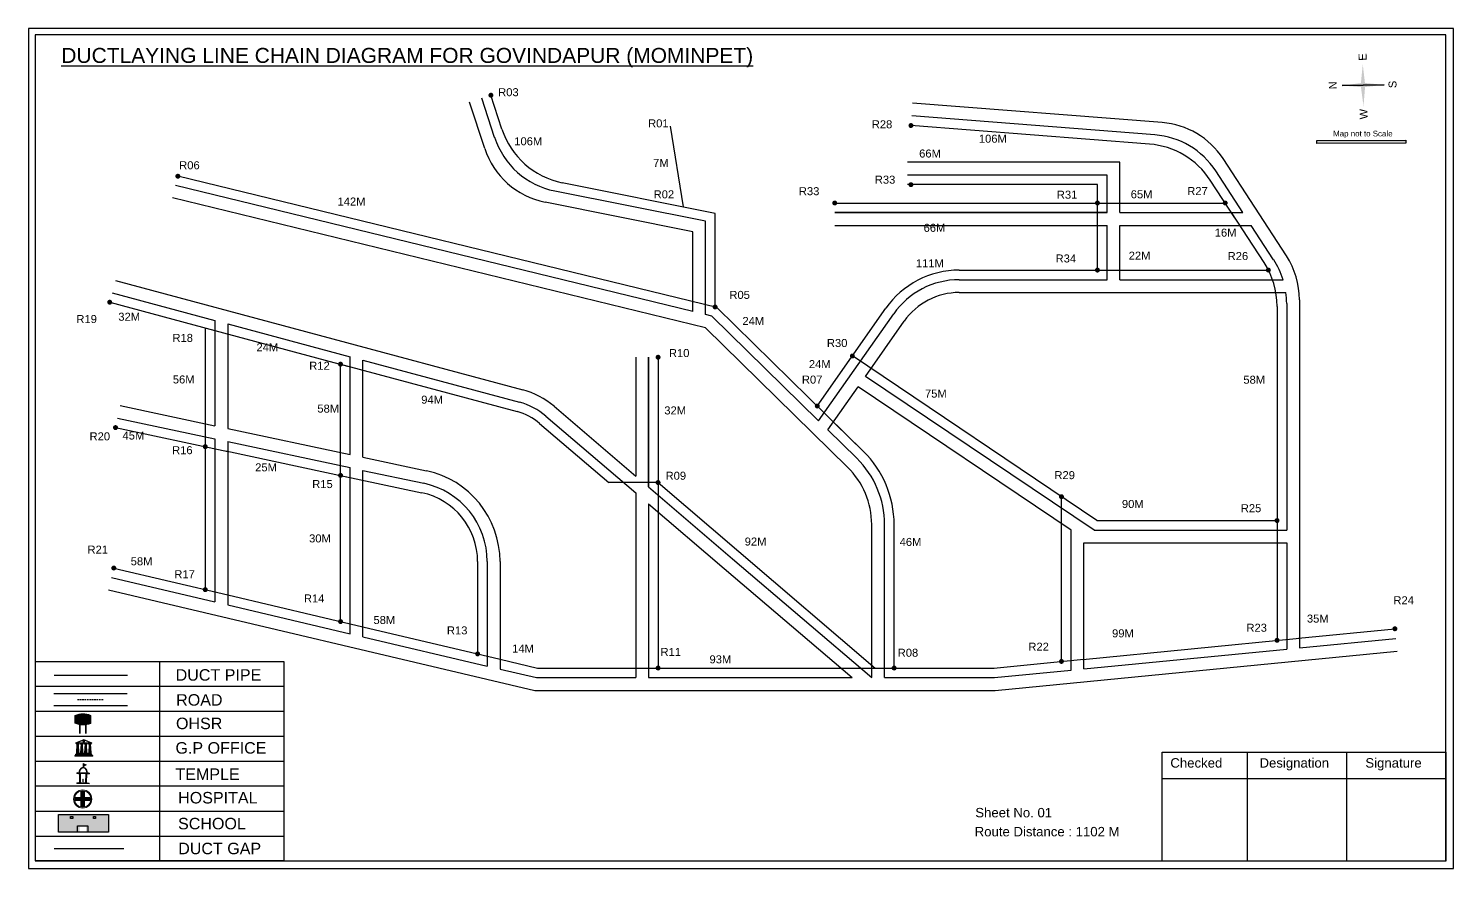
# Model space of a CAD drawing. Header units: inches. Extents: x -117 to 51867, y -12715 to 3423.
# Drawn here: x 30941 to 31831, y -11662 to -11137 of the extents above; entities that cross this region are included whole.
import ezdxf

# ---------------------------------------------------------------- set-up
doc = ezdxf.new("R2010")
doc.units = ezdxf.units.IN
doc.header["$MEASUREMENT"] = 0
doc.linetypes.add('DASHEDX2', pattern=[1.5, 1, -0.5])
for name, color, linetype in [('LANDMARK', 7, 'Continuous'), ('OHT', 7, 'Continuous'), ('PDF_Text', 5, 'Continuous'), ('pipe', 5, 'Continuous')]:
    doc.layers.add(name, color=color, linetype=linetype)
doc.styles.get("Standard").update_dxf_attribs({"font": 'arial.ttf'})

# ---------------------------------------------------------------- blocks, each defined once
blk = doc.blocks.new('OHT')
at = {"linetype": 'Continuous', "lineweight": 0, "true_color": 0x0ffffc}
blk.add_hatch(color=4, dxfattribs=at).paths.add_polyline_path([(0.012, 1), (0, 1, 0.101323), (-0.4, 0.916), (-0.4, 0.525, 0.194075), (0.399, 0.521), (0.399, 0.921, 0.097877)])
at = {"color": 4, "linetype": 'Continuous', "lineweight": 0, "true_color": 0x0ffffc, "flags": 128}
for points in [[(-0.4, 0.525), (-0.4, 0.916)], [(0.399, 0.521), (0.399, 0.921)]]:
    blk.add_lwpolyline(points, dxfattribs=at)
at = {"color": 4, "linetype": 'Continuous', "lineweight": 0, "true_color": 0x0ffffc, "const_width": 0.075, "flags": 128}
for points in [[(-0.15, 0), (-0.15, 0.475)], [(0.15, 0), (0.15, 0.473)]]:
    blk.add_lwpolyline(points, dxfattribs=at)
at = {"color": 4, "linetype": 'Continuous', "lineweight": 0, "true_color": 0x0ffffc}
for centre, radius, start, end in [((0.006, -0.019), 1.019, 67.31091, 113.47108), ((0.004, 1.513), 1.068, 247.76824, 291.70073)]:
    blk.add_arc(centre, radius, start, end, dxfattribs=at)
blk = doc.blocks.new('Government_Office')
at = {"linetype": 'Continuous', "lineweight": 0, "true_color": 0xff0000}
h = blk.add_hatch(color=1, dxfattribs=at)
h.paths.add_polyline_path([(0.44, 0.72), (0.45, 0.75), (0, 0.93), (-0.45, 0.75), (-0.44, 0.72)])
h.paths.add_polyline_path([(0.355, 0.75), (-0.355, 0.75), (0, 0.9)], flags=16)
h.paths.add_polyline_path([(0, 0.778, -1), (0, 0.872, -1)], flags=0)
h = blk.add_hatch(color=1, dxfattribs=at)
edge = h.paths.add_edge_path()
edge.add_arc((0, 0.825), 0.0467, 90, 270)
edge.add_arc((0, 0.825), 0.0467, 270, 450)
for points in [[(-0.5, 0.05), (0.5, 0.05), (0.5, 0), (-0.5, 0)], [(-0.45, 0.075), (-0.45, 0.12), (0.45, 0.12), (0.45, 0.075)], [(-0.4, 0.14), (-0.4, 0.18), (0.4, 0.18), (0.4, 0.14)]]:
    blk.add_hatch(color=1, dxfattribs=at).paths.add_polyline_path(points)
h = blk.add_hatch(color=1, dxfattribs=at)
edge = h.paths.add_edge_path()
edge.add_line((-0.27, 0.195), (-0.295, 0.675))
edge.add_line((-0.295, 0.675), (-0.29, 0.675))
edge.add_arc((-0.278, 0.688), 0.0176, 225.30401, 441.56588)
edge.add_line((-0.275, 0.705), (-0.395, 0.705))
edge.add_arc((-0.392, 0.688), 0.0176, 98.43412, 314.69599)
edge.add_line((-0.38, 0.675), (-0.375, 0.675))
edge.add_line((-0.375, 0.675), (-0.4, 0.195))
edge.add_line((-0.4, 0.195), (-0.27, 0.195))
h = blk.add_hatch(color=1, dxfattribs=at)
edge = h.paths.add_edge_path()
edge.add_line((-0.047, 0.195), (-0.072, 0.675))
edge.add_line((-0.072, 0.675), (-0.067, 0.675))
edge.add_arc((-0.054, 0.688), 0.0176, 225.30401, 441.56588)
edge.add_line((-0.052, 0.705), (-0.172, 0.705))
edge.add_arc((-0.169, 0.688), 0.0176, 98.43412, 314.69599)
edge.add_line((-0.157, 0.675), (-0.152, 0.675))
edge.add_line((-0.152, 0.675), (-0.177, 0.195))
edge.add_line((-0.177, 0.195), (-0.047, 0.195))
h = blk.add_hatch(color=1, dxfattribs=at)
edge = h.paths.add_edge_path()
edge.add_line((0.177, 0.195), (0.152, 0.675))
edge.add_line((0.152, 0.675), (0.157, 0.675))
edge.add_arc((0.169, 0.688), 0.0176, 225.30401, 441.56588)
edge.add_line((0.172, 0.705), (0.052, 0.705))
edge.add_arc((0.054, 0.688), 0.0176, 98.43412, 314.69599)
edge.add_line((0.067, 0.675), (0.072, 0.675))
edge.add_line((0.072, 0.675), (0.047, 0.195))
edge.add_line((0.047, 0.195), (0.177, 0.195))
h = blk.add_hatch(color=1, dxfattribs=at)
edge = h.paths.add_edge_path()
edge.add_line((0.4, 0.195), (0.375, 0.675))
edge.add_line((0.375, 0.675), (0.38, 0.675))
edge.add_arc((0.392, 0.688), 0.0176, 225.30401, 441.56588)
edge.add_line((0.395, 0.705), (0.275, 0.705))
edge.add_arc((0.278, 0.688), 0.0176, 98.43412, 314.69599)
edge.add_line((0.29, 0.675), (0.295, 0.675))
edge.add_line((0.295, 0.675), (0.27, 0.195))
edge.add_line((0.27, 0.195), (0.4, 0.195))
at = {"color": 1, "linetype": 'Continuous', "lineweight": 0, "true_color": 0xff0000, "flags": 128}
for points in [[(-0.45, 0.75), (-0.44, 0.72), (0.44, 0.72), (0.45, 0.75), (0, 0.93)], [(-0.355, 0.75), (0.355, 0.75), (0, 0.9)], [(-0.5, 0.05), (0.5, 0.05), (0.5, 0), (-0.5, 0)], [(-0.45, 0.075), (-0.45, 0.12), (0.45, 0.12), (0.45, 0.075)], [(-0.4, 0.14), (-0.4, 0.18), (0.4, 0.18), (0.4, 0.14)]]:
    blk.add_lwpolyline(points, close=True, dxfattribs=at)
for points in [[(0, 0.872, 1), (0, 0.778, 1)], [(-0.27, 0.195), (-0.295, 0.675), (-0.29, 0.675, 1.379694), (-0.275, 0.705), (-0.395, 0.705, 1.379694), (-0.38, 0.675), (-0.375, 0.675), (-0.4, 0.195)], [(-0.047, 0.195), (-0.072, 0.675), (-0.067, 0.675, 1.379694), (-0.052, 0.705), (-0.172, 0.705, 1.379694), (-0.157, 0.675), (-0.152, 0.675), (-0.177, 0.195)], [(0.177, 0.195), (0.152, 0.675), (0.157, 0.675, 1.379694), (0.172, 0.705), (0.052, 0.705, 1.379694), (0.067, 0.675), (0.072, 0.675), (0.047, 0.195)], [(0.4, 0.195), (0.375, 0.675), (0.38, 0.675, 1.379694), (0.395, 0.705), (0.275, 0.705, 1.379694), (0.29, 0.675), (0.295, 0.675), (0.27, 0.195)]]:
    blk.add_lwpolyline(points, format="xyb", close=True, dxfattribs=at)
blk = doc.blocks.new('Temple')
at = {"linetype": 'Continuous', "lineweight": 0, "true_color": 0xff0000}
h = blk.add_hatch(color=1, dxfattribs=at)
edge = h.paths.add_edge_path()
edge.add_line((0.175, 0.49), (0.225, 0.49))
edge.add_line((0.225, 0.49), (0.225, 0.497))
edge.add_line((0.225, 0.497), (0.307, 0.497))
edge.add_line((0.307, 0.497), (0.307, 0.533))
edge.add_line((0.307, 0.533), (0.257, 0.533))
edge.add_line((0.257, 0.533), (0.257, 0.54))
edge.add_line((0.257, 0.54), (0.2, 0.54))
edge.add_spline(control_points=[(0.2, 0.54), (0.2, 0.589), (0.19, 0.638), (0.142, 0.743), (0.092, 0.79), (0.027, 0.805), (0.02, 0.806), (0.012, 0.806)], knot_values=[4.712389, 4.712389, 4.712389, 4.712389, 5.278166, 5.278166, 6.117402, 6.117402, 6.223801, 6.223801, 6.223801, 6.223801], degree=3, periodic=0)
edge.add_line((0.012, 0.806), (0.012, 0.79))
edge.add_line((0.012, 0.79), (-0.012, 0.79))
edge.add_line((-0.012, 0.79), (-0.012, 0.806))
edge.add_spline(control_points=[(-0.012, 0.806), (-0.055, 0.802), (-0.096, 0.781), (-0.171, 0.699), (-0.197, 0.628), (-0.2, 0.55), (-0.2, 0.545), (-0.2, 0.54)], knot_values=[6.343965, 6.343965, 6.343965, 6.343965, 6.956638, 6.956638, 7.795874, 7.795874, 7.853982, 7.853982, 7.853982, 7.853982], degree=3, periodic=0)
edge.add_line((-0.2, 0.54), (-0.257, 0.54))
edge.add_line((-0.257, 0.54), (-0.257, 0.533))
edge.add_line((-0.257, 0.533), (-0.307, 0.533))
edge.add_line((-0.307, 0.533), (-0.307, 0.497))
edge.add_line((-0.307, 0.497), (-0.225, 0.497))
edge.add_line((-0.225, 0.497), (-0.225, 0.49))
edge.add_line((-0.225, 0.49), (-0.175, 0.49))
edge.add_line((-0.175, 0.49), (-0.175, 0.07))
edge.add_arc((-0.205, 0.07), 0.03, -90, 0, ccw=False)
edge.add_line((-0.205, 0.04), (-0.257, 0.04))
edge.add_line((-0.257, 0.04), (-0.257, 0.033))
edge.add_line((-0.257, 0.033), (-0.307, 0.033))
edge.add_line((-0.307, 0.033), (-0.307, 0))
edge.add_line((-0.307, 0), (0.307, 0))
edge.add_line((0.307, 0), (0.307, 0.033))
edge.add_line((0.307, 0.033), (0.257, 0.033))
edge.add_line((0.257, 0.033), (0.257, 0.04))
edge.add_line((0.257, 0.04), (0.205, 0.04))
edge.add_arc((0.205, 0.07), 0.03, 180, 270, ccw=False)
edge.add_line((0.175, 0.07), (0.175, 0.49))
h.paths.add_polyline_path([(0.125, 0.07, -0.414214), (0.095, 0.04), (0.05, 0.04), (0.05, 0.033), (-0.05, 0.033), (-0.05, 0.04), (-0.095, 0.04, -0.414214), (-0.125, 0.07), (-0.125, 0.497), (0.125, 0.497)], flags=16)
edge = h.paths.add_edge_path(flags=16)
edge.add_ellipse((0, 0.54), major_axis=(0, 0.242), ratio=0.722808, start_angle=270, end_angle=450, ccw=False)
edge.add_line((0.175, 0.54), (-0.175, 0.54))
h.paths.add_polyline_path([(0.012, 0.23), (0.012, 0.07), (-0.012, 0.07), (-0.012, 0.23)], flags=0)
h = blk.add_hatch(color=1, dxfattribs=at)
edge = h.paths.add_edge_path()
edge.add_line((0.012, 0.857), (0, 0.85))
edge.add_line((0, 0.85), (-0.003, 0.925))
edge.add_line((-0.003, 0.925), (-0.012, 0.925))
edge.add_line((-0.012, 0.925), (-0.012, 0.806))
edge.add_spline(control_points=[(-0.012, 0.806), (-0.004, 0.807), (0.004, 0.807), (0.012, 0.806)], knot_values=[6.223801, 6.223801, 6.223801, 6.223801, 6.343965, 6.343965, 6.343965, 6.343965], degree=3, periodic=0)
edge.add_line((0.012, 0.806), (0.012, 0.857))
h = blk.add_hatch(color=1, dxfattribs=at)
edge = h.paths.add_edge_path()
edge.add_line((0.012, 0.79), (0.012, 0.806))
edge.add_spline(control_points=[(0.012, 0.806), (0.004, 0.807), (-0.004, 0.807), (-0.012, 0.806)], knot_values=[6.223801, 6.223801, 6.223801, 6.223801, 6.343965, 6.343965, 6.343965, 6.343965], degree=3, periodic=0)
edge.add_line((-0.012, 0.806), (-0.012, 0.79))
edge.add_line((-0.012, 0.79), (0.012, 0.79))
at = {"linetype": 'Continuous', "lineweight": 0, "true_color": 0xe66000}
blk.add_hatch(color=32, dxfattribs=at).paths.add_polyline_path([(-0.006, 1), (0.147, 0.931), (0, 0.85)])
at = {"color": 1, "linetype": 'Continuous', "lineweight": 0, "true_color": 0xff0000, "flags": 128}
for points in [[(0.012, 0.925), (-0.012, 0.925), (-0.012, 0.79), (0.012, 0.79)], [(0.012, 0.23), (-0.012, 0.23), (-0.012, 0.07), (0.012, 0.07)]]:
    blk.add_lwpolyline(points, close=True, dxfattribs=at)
at = {"color": 32, "linetype": 'Continuous', "lineweight": 0, "true_color": 0xe66000, "flags": 128}
blk.add_lwpolyline([(-0.006, 1), (0.147, 0.931), (0, 0.85), (-0.006, 1)], dxfattribs=at)
at = {"color": 1, "linetype": 'Continuous', "lineweight": 0, "true_color": 0xff0000, "flags": 128}
blk.add_lwpolyline([(0.2, 0.54), (0.257, 0.54), (0.257, 0.533), (0.307, 0.533), (0.307, 0.497), (0.225, 0.497), (0.225, 0.49), (0.175, 0.49), (0.175, 0.07, 0.414214), (0.205, 0.04), (0.257, 0.04), (0.257, 0.033), (0.307, 0.033), (0.307, 0), (-0.307, 0), (-0.307, 0.033), (-0.257, 0.033), (-0.257, 0.04), (-0.205, 0.04, 0.414214), (-0.175, 0.07), (-0.175, 0.49), (-0.225, 0.49), (-0.225, 0.497), (-0.307, 0.497), (-0.307, 0.533), (-0.257, 0.533), (-0.257, 0.54), (-0.2, 0.54)], format="xyb", dxfattribs=at)
blk.add_lwpolyline([(-0.175, 0.54), (0.175, 0.54)], dxfattribs=at)
blk.add_lwpolyline([(0.125, 0.497), (0.125, 0.07, -0.414214), (0.095, 0.04), (0.05, 0.04), (0.05, 0.033), (-0.05, 0.033), (-0.05, 0.04), (-0.095, 0.04, -0.414214), (-0.125, 0.07), (-0.125, 0.497)], format="xyb", close=True, dxfattribs=at)
at = {"color": 1, "linetype": 'Continuous', "lineweight": 0, "true_color": 0xff0000}
blk.add_ellipse((0, 0.54), major_axis=(0, 0.242), ratio=0.722808, start_param=4.712389, end_param=7.853982, dxfattribs=at)
blk.add_open_spline([(0.2, 0.54), (0.2, 0.589), (0.19, 0.638), (0.142, 0.743), (0.092, 0.79), (-0.023, 0.816), (-0.085, 0.794), (-0.171, 0.699), (-0.197, 0.628), (-0.2, 0.55), (-0.2, 0.545), (-0.2, 0.54)], degree=3, knots=[4.712389, 4.712389, 4.712389, 4.712389, 5.278166, 5.278166, 6.117402, 6.117402, 6.956638, 6.956638, 7.795874, 7.795874, 7.853982, 7.853982, 7.853982, 7.853982], dxfattribs=at)
blk = doc.blocks.new('*U79')
at = {"color": 0, "linetype": 'DASHEDX2', "transparency": 16777216}
blk.add_line((-8.22, 0), (8.01, 0), dxfattribs=at)
blk = doc.blocks.new('Hospital')
at = {"linetype": 'Continuous', "lineweight": 0, "true_color": 0x000000}
h = blk.add_hatch(color=18, dxfattribs=at)
h.paths.add_polyline_path([(-0.5, 0, 1), (0.5, 0, 1)])
h.paths.add_polyline_path([(0.446, 0, -1), (-0.446, 0, -1)], flags=16)
at = {"linetype": 'Continuous', "true_color": 0xff0000}
blk.add_hatch(color=1, dxfattribs=at).paths.add_polyline_path([(-0.394, 0.08), (-0.08, 0.08), (-0.08, 0.394), (0.08, 0.394), (0.08, 0.08), (0.394, 0.08), (0.394, -0.08), (0.08, -0.08), (0.08, -0.394), (-0.08, -0.394), (-0.08, -0.08), (-0.394, -0.08)])
at = {"color": 1, "linetype": 'Continuous', "true_color": 0xff0000, "flags": 128}
blk.add_lwpolyline([(-0.394, 0.08), (-0.08, 0.08), (-0.08, 0.394), (0.08, 0.394), (0.08, 0.08), (0.394, 0.08), (0.394, -0.08), (0.08, -0.08), (0.08, -0.394), (-0.08, -0.394), (-0.08, -0.08), (-0.394, -0.08)], close=True, dxfattribs=at)
at = {"color": 18, "linetype": 'Continuous', "lineweight": 0, "true_color": 0x000000}
for radius in [0.5, 0.446]:
    blk.add_circle((0, 0), radius, dxfattribs=at)

msp = doc.modelspace()

# ---------------------------------------------------------------- hatches: boundary and pattern name
at = {"ltscale": 0.5}
h = msp.add_hatch(color=5, dxfattribs=at)
h.dxf.hatch_style = 1
h.paths.add_polyline_path([(31231.49, -11178.93, 1), (31228.37, -11178.93, 1)])
h = msp.add_hatch(color=5, dxfattribs=at)
h.dxf.hatch_style = 1
h.paths.add_polyline_path([(31493.87, -11197.87, 1), (31490.76, -11197.87, 1)])
at = {"true_color": 0x0093dd}
h = msp.add_hatch(color=142, dxfattribs=at)
h.dxf.hatch_style = 1
h.paths.add_polyline_path([(31745.87, -11207.17), (31745.87, -11209.02), (31801.38, -11208.89), (31801.38, -11207.05)])
at = {"ltscale": 0.5}
h = msp.add_hatch(color=5, dxfattribs=at)
h.dxf.hatch_style = 1
h.paths.add_polyline_path([(31035.95, -11229.52, 1), (31032.83, -11229.52, 1)])
h = msp.add_hatch(color=5, dxfattribs=at)
h.dxf.hatch_style = 1
h.paths.add_polyline_path([(31493.87, -11234.79, 1), (31490.76, -11234.79, 1)])
h = msp.add_hatch(color=5, dxfattribs=at)
h.dxf.hatch_style = 1
h.paths.add_polyline_path([(31446.26, -11246.25, 1), (31443.14, -11246.25, 1)])
h = msp.add_hatch(color=5, dxfattribs=at)
h.dxf.hatch_style = 1
h.paths.add_polyline_path([(31610.39, -11246.25, 1), (31607.28, -11246.25, 1)])
h = msp.add_hatch(color=5, dxfattribs=at)
h.dxf.hatch_style = 1
h.paths.add_polyline_path([(31690.18, -11246.25, 1), (31687.07, -11246.25, 1)])
h = msp.add_hatch(color=5, dxfattribs=at)
h.dxf.hatch_style = 1
h.paths.add_polyline_path([(31610.39, -11288.14, 1), (31607.28, -11288.14, 1)])
h = msp.add_hatch(color=5, dxfattribs=at)
h.dxf.hatch_style = 1
h.paths.add_polyline_path([(31717.16, -11288.14, 1), (31714.04, -11288.14, 1)])
h = msp.add_hatch(color=5, dxfattribs=at)
h.dxf.hatch_style = 1
h.paths.add_polyline_path([(30993.39, -11308.2, 1), (30990.27, -11308.2, 1)])
h = msp.add_hatch(color=5, dxfattribs=at)
h.dxf.hatch_style = 1
h.paths.add_polyline_path([(31371.56, -11311.19, 1), (31368.45, -11311.19, 1)])
h = msp.add_hatch(color=5, dxfattribs=at)
h.dxf.hatch_style = 1
h.paths.add_polyline_path([(31457.29, -11341.77, 1), (31454.17, -11341.77, 1)])
h = msp.add_hatch(color=5, dxfattribs=at)
h.dxf.hatch_style = 1
h.paths.add_polyline_path([(31137.57, -11346.88, 1), (31134.46, -11346.88, 1)])
h = msp.add_hatch(color=5, dxfattribs=at)
h.dxf.hatch_style = 1
h.paths.add_polyline_path([(31335.94, -11342.55, 1), (31332.82, -11342.55, 1)])
h = msp.add_hatch(color=5, dxfattribs=at)
h.dxf.hatch_style = 1
h.paths.add_polyline_path([(31435.37, -11373.02, 1), (31432.25, -11373.02, 1)])
h = msp.add_hatch(color=5, dxfattribs=at)
h.dxf.hatch_style = 1
h.paths.add_polyline_path([(30997, -11386.47, 1), (30993.88, -11386.47, 1)])
h = msp.add_hatch(color=5, dxfattribs=at)
h.dxf.hatch_style = 1
h.paths.add_polyline_path([(31053.08, -11398.39, 1), (31049.96, -11398.39, 1)])
h = msp.add_hatch(color=5, dxfattribs=at)
h.dxf.hatch_style = 1
h.paths.add_polyline_path([(31137.57, -11416.35, 1), (31134.46, -11416.35, 1)])
h = msp.add_hatch(color=5, dxfattribs=at)
h.dxf.hatch_style = 1
h.paths.add_polyline_path([(31335.94, -11420.79, 1), (31332.82, -11420.79, 1)])
h = msp.add_hatch(color=5, dxfattribs=at)
h.dxf.hatch_style = 1
h.paths.add_polyline_path([(31587.91, -11429.63, 1), (31584.8, -11429.63, 1)])
h = msp.add_hatch(color=5, dxfattribs=at)
h.dxf.hatch_style = 1
h.paths.add_polyline_path([(31722.58, -11444.53, 1), (31719.47, -11444.53, 1)])
h = msp.add_hatch(color=5, dxfattribs=at)
h.dxf.hatch_style = 1
h.paths.add_polyline_path([(30995.94, -11474.19, 1), (30992.82, -11474.19, 1)])
h = msp.add_hatch(color=5, dxfattribs=at)
h.dxf.hatch_style = 1
h.paths.add_polyline_path([(31053.08, -11487.67, 1), (31049.96, -11487.67, 1)])
h = msp.add_hatch(color=5, dxfattribs=at)
h.dxf.hatch_style = 1
h.paths.add_polyline_path([(31137.57, -11507.6, 1), (31134.46, -11507.6, 1)])
h = msp.add_hatch(color=5, dxfattribs=at)
h.dxf.hatch_style = 1
h.paths.add_polyline_path([(31722.58, -11519.32, 1), (31719.47, -11519.32, 1)])
h = msp.add_hatch(color=5, dxfattribs=at)
h.dxf.hatch_style = 1
h.paths.add_polyline_path([(31796.18, -11512.11, 1), (31793.06, -11512.11, 1)])
h = msp.add_hatch(color=5, dxfattribs=at)
h.dxf.hatch_style = 1
h.paths.add_polyline_path([(31223.2, -11527.8, 1), (31220.08, -11527.8, 1)])
h = msp.add_hatch(color=5, dxfattribs=at)
h.dxf.hatch_style = 1
h.paths.add_polyline_path([(31335.94, -11536.63, 1), (31332.82, -11536.63, 1)])
h = msp.add_hatch(color=5, dxfattribs=at)
h.dxf.hatch_style = 1
h.paths.add_polyline_path([(31483.39, -11536.63, 1), (31480.27, -11536.63, 1)])
h = msp.add_hatch(color=5, dxfattribs=at)
h.dxf.hatch_style = 1
h.paths.add_polyline_path([(31587.91, -11532.51, 1), (31584.8, -11532.51, 1)])
at = {"true_color": 0xc8c92d}
h = msp.add_hatch(color=52, dxfattribs=at)
h.dxf.hatch_style = 1
h.paths.add_polyline_path([(30966.06, -11628.11), (30959.89, -11628.11), (30959.89, -11639.19), (30966.06, -11639.19)])
h.paths.add_polyline_path([(30990.91, -11628.11), (30984.74, -11628.11), (30984.74, -11639.19), (30990.91, -11639.19)])
at = {"true_color": 0x293189}
h = msp.add_hatch(color=177, dxfattribs=at)
h.dxf.hatch_style = 1
h.paths.add_polyline_path([(30984.74, -11628.11), (30966.06, -11628.11), (30966.06, -11639.19), (30973.07, -11639.19), (30973.07, -11635.56), (30976.92, -11635.56), (30976.92, -11639.19), (30984.74, -11639.19)])
h.paths.add_polyline_path([(30968.73, -11630.58), (30967.35, -11630.58), (30967.35, -11629.31), (30968.73, -11629.31)], flags=16)
h.paths.add_polyline_path([(30981.6, -11630.58), (30981.6, -11629.31), (30982.98, -11629.31), (30982.98, -11630.58)], flags=16)

# ---------------------------------------------------------------- linework, layer by layer
for p, q in [((31787.94, -11172.47), (31761.64, -11172.93)), ((31761.64, -11172.93), (31787.94, -11172.47)), ((31787.94, -11172.47), (31761.64, -11172.93)), ((31774.81, -11172.7), (31787.94, -11172.47)), ((31226.05, -11212.17), (31216.62, -11183.27)), ((31232.21, -11205.25), (31224.22, -11180.79)), ((31649.28, -11196.03), (31493.4, -11183.92)), ((31644.73, -11203.7), (31492.78, -11191.89)), ((31622.83, -11220.79), (31490.25, -11220.79)), ((31622.83, -11252.25), (31622.83, -11220.79)), ((31726.9, -11279.31), (31687.28, -11218.56)), ((31614.83, -11228.79), (31490.25, -11228.79)), ((31614.83, -11252.25), (31614.83, -11228.79)), ((31699.7, -11252.25), (31682.73, -11226.23)), ((31356.01, -11313.95), (31032.97, -11235.35)), ((31364.01, -11257.64), (31269.9, -11238.76)), ((31364.01, -11324.13), (31031.08, -11243.12)), ((31356.01, -11264.2), (31263.74, -11245.68)), ((31364.01, -11315.9), (31364.01, -11257.64)), ((31614.83, -11252.25), (31444.7, -11252.25)), ((31444.7, -11252.25), (31614.83, -11252.25)), ((31444.7, -11260.25), (31614.83, -11260.25)), ((31614.83, -11294.14), (31614.83, -11260.25)), ((31622.83, -11252.25), (31699.7, -11252.25)), ((31622.83, -11294.14), (31622.83, -11260.25)), ((31622.83, -11260.25), (31704.92, -11260.25)), ((31718.9, -11281.69), (31704.92, -11260.25)), ((31356.01, -11313.95), (31356.01, -11264.2)), ((30995.46, -11294.67), (31249.9, -11362.94)), ((31522.48, -11294.14), (31614.83, -11294.14)), ((31622.83, -11294.14), (31724.76, -11294.14)), ((30993.38, -11302.4), (31057.52, -11319.61)), ((31522.48, -11302.14), (31726.55, -11302.14)), ((31727.03, -11309), (31727.03, -11450.53)), ((31735.03, -11306.62), (31735.03, -11523.97)), ((31057.52, -11319.61), (31057.52, -11385.35)), ((31065.52, -11321.75), (31065.52, -11387.05)), ((31065.52, -11321.75), (31142.01, -11342.28)), ((31368.04, -11316.88), (31364.01, -11315.9)), ((31434.66, -11382.26), (31368.04, -11316.88)), ((31434.66, -11382.26), (31481.55, -11315.42)), ((31463.91, -11354.49), (31488.1, -11320.01)), ((31452.85, -11411.32), (31364.01, -11324.13)), ((31364.01, -11324.13), (31364.01, -11324.13)), ((31142.01, -11403.32), (31142.01, -11342.28)), ((31150.01, -11344.42), (31247.82, -11370.67)), ((31150.01, -11405.02), (31150.01, -11344.42)), ((31320.38, -11342.55), (31320.38, -11416.73)), ((31328.38, -11423.56), (31328.38, -11342.55)), ((31328.38, -11342.55), (31328.38, -11423.56)), ((31457.27, -11350.03), (31457.14, -11349.94)), ((31606.69, -11450.53), (31463.91, -11354.49)), ((31440.44, -11387.93), (31459.31, -11361.04)), ((31592.36, -11450.53), (31459.31, -11361.04)), ((30998.35, -11372.77), (31057.52, -11385.35)), ((31269.41, -11373.21), (31320.38, -11416.73)), ((30996.69, -11380.6), (31057.52, -11393.53)), ((31264.21, -11379.29), (31320.38, -11427.25)), ((31462.65, -11401.32), (31444.65, -11383.65)), ((31057.52, -11393.53), (31057.52, -11495.25)), ((31065.52, -11387.05), (31142.01, -11403.32)), ((31458.45, -11405.61), (31440.44, -11387.93)), ((31065.52, -11395.23), (31142.01, -11411.49)), ((31065.52, -11395.23), (31065.52, -11497.13)), ((31142.01, -11515.18), (31142.01, -11411.49)), ((31150.01, -11405.02), (31189.7, -11413.45)), ((31150.01, -11517.07), (31150.01, -11413.2)), ((31150.01, -11413.2), (31188.04, -11421.28)), ((31320.38, -11427.25), (31320.38, -11542.63)), ((31328.38, -11423.56), (31380.88, -11468.39)), ((31328.38, -11434.08), (31328.38, -11542.63)), ((31328.38, -11434.08), (31375.68, -11474.47)), ((31467.83, -11542.63), (31467.83, -11447)), ((31475.83, -11542.63), (31475.83, -11447)), ((31592.36, -11537.95), (31592.36, -11450.53)), ((31606.69, -11450.53), (31727.03, -11450.53)), ((31600.36, -11537.17), (31600.36, -11458.53)), ((31600.36, -11458.53), (31727.03, -11458.53)), ((31727.03, -11458.53), (31727.03, -11524.76)), ((31227.64, -11470.19), (31227.64, -11535.38)), ((31235.64, -11470.19), (31235.64, -11537.27)), ((31380.88, -11468.39), (31467.83, -11542.63)), ((30993, -11480.03), (31057.52, -11495.25)), ((31375.68, -11474.47), (31455.51, -11542.63)), ((30991.16, -11487.81), (31257.42, -11550.63)), ((31065.52, -11497.13), (31142.01, -11515.18)), ((31150.01, -11517.07), (31227.64, -11535.38)), ((31735.03, -11523.97), (31795.21, -11518.08)), ((31544.99, -11550.63), (31795.99, -11526.04)), ((31600.36, -11537.17), (31727.03, -11524.76)), ((30945.21, -11532.67), (30945.21, -11655.88)), ((31022.98, -11532.67), (31022.98, -11657.09)), ((31235.64, -11537.27), (31258.35, -11542.63)), ((31258.35, -11542.63), (31320.38, -11542.63)), ((31328.38, -11542.63), (31455.51, -11542.63)), ((31475.83, -11542.63), (31544.59, -11542.63)), ((31544.59, -11542.63), (31592.36, -11537.95)), ((31100.74, -11548.22), (30945.21, -11548.22)), ((30956.87, -11552.52), (31002.75, -11552.52)), ((31257.42, -11550.63), (31544.99, -11550.63)), ((30956.87, -11560.04), (31002.99, -11560.04)), ((31100.74, -11563.78), (30945.21, -11563.78)), ((31100.74, -11579.33), (30945.21, -11579.33)), ((31100.74, -11594.88), (30945.21, -11594.88)), ((31100.74, -11610.44), (30945.21, -11610.44)), ((30945.21, -11625.99), (31100.74, -11625.99)), ((30945.21, -11641.54), (31100.74, -11641.54)), ((30945.21, -11655.88), (30945.21, -11657.09)), ((30945.21, -11656.12), (30945.21, -11657.08)), ((31100.74, -11657.09), (30945.21, -11657.09))]:
    msp.add_line(p, q)
at = {"color": 1}
msp.add_line((31761.64, -11172.93), (31774.8, -11172.7), dxfattribs=at)
at = {"color": 5}
msp.add_line((31341.88, -11198.32), (31350, -11248.71), dxfattribs=at)
at = {"color": 242, "true_color": 0xcd2027}
for p, q in [((31702.27, -11589.25), (31702.27, -11657.14)), ((31764.48, -11589.25), (31764.48, -11657.14)), ((31649.31, -11605.69), (31826.53, -11605.69))]:
    msp.add_line(p, q, dxfattribs=at)
for points in [[(30941.09, -11137.29), (30941.09, -11661.79), (31831.24, -11661.79), (31831.24, -11137.29)], [(30945.21, -11141.31), (30945.21, -11657.08), (31826.53, -11657.08), (31826.53, -11141.31)], [(30990.97, -11628.11), (30990.97, -11639.19), (30959.89, -11639.19), (30959.89, -11628.11)], [(30968.73, -11629.31), (30968.73, -11630.58), (30967.35, -11630.58), (30967.35, -11629.31)], [(30981.6, -11630.58), (30981.6, -11629.31), (30982.98, -11629.31), (30982.98, -11630.58)]]:
    msp.add_lwpolyline(points, close=True)
at = {"color": 142, "true_color": 0x0093dd}
msp.add_lwpolyline([(31801.38, -11208.89), (31745.87, -11209.02), (31745.87, -11207.17), (31801.38, -11207.05), (31801.38, -11208.89)], dxfattribs=at)
for points in [[(31100.74, -11657.09), (31100.74, -11532.67), (30945.21, -11532.67)], [(30971.74, -11639.19), (30971.74, -11635.09), (30978.26, -11635.09), (30978.26, -11639.19)]]:
    msp.add_lwpolyline(points)
at = {"color": 242, "true_color": 0xcd2027}
msp.add_lwpolyline([(31826.53, -11657.14), (31649.31, -11657.14), (31649.31, -11589.25), (31826.53, -11589.25)], close=True, dxfattribs=at)
for centre, radius, start, end in [((31645.4, -11245.88), 50, 33.11777, 85.55538), ((31279.74, -11189.73), 50, 198.07436, 258.65159), ((31640.85, -11253.55), 50, 33.11777, 85.55538), ((31273.58, -11196.66), 50, 198.07436, 258.65159), ((31677.03, -11309), 50, 17.29741, 33.11777), ((31685.03, -11306.62), 50, 0, 33.11777), ((31522.48, -11344.14), 50, 90, 144.94687), ((31522.48, -11344.14), 42, 90, 144.94687), ((31677.03, -11309), 50, 0, 7.89347), ((31236.94, -11411.23), 50, 49.50794, 74.98129), ((31236.94, -11411.23), 42, 49.50794, 74.98129), ((31417.83, -11447), 50, 0, 45.54039), ((31417.83, -11447), 58, 0, 45.54039), ((31177.64, -11470.19), 58, 0, 77.99808), ((31177.64, -11470.19), 50, 0, 77.99808)]:
    msp.add_arc(centre, radius, start, end)
for points in [[(31776.08, -11172.67), (31773.27, -11172.72), (31774.56, -11159.55)], [(31776.08, -11172.67), (31773.27, -11172.72), (31774.56, -11159.55)], [(31774.82, -11174), (31774.77, -11171.18), (31787.94, -11172.47)], [(31774.82, -11174), (31774.77, -11171.18), (31787.94, -11172.47)], [(31776.09, -11172.67), (31773.27, -11172.72), (31775.02, -11185.85)], [(31776.09, -11172.67), (31773.27, -11172.72), (31775.02, -11185.85)]]:
    msp.add_solid(points)
at = {"color": 1}
msp.add_solid([(31774.82, -11174), (31774.77, -11171.18), (31761.64, -11172.93)], dxfattribs=at)
msp.add_solid([(31774.82, -11174), (31774.77, -11171.18), (31761.64, -11172.93)], dxfattribs=at)
at = {"layer": 'OHT', "color": 5}
msp.add_line((30957.04, -11541.14), (31002.92, -11541.14), dxfattribs=at)
at = {"layer": 'OHT', "color": 1}
msp.add_line((30957.04, -11649.32), (31000.63, -11649.32), dxfattribs=at)
at = {"layer": 'PDF_Text'}
msp.add_line((31734.44, -11518), (31794.62, -11512.11), dxfattribs=at)
at = {"layer": 'pipe'}
for p, q in [((31236.82, -11200.05), (31229.93, -11178.93)), ((31641.32, -11209.46), (31492.32, -11197.87)), ((31371.06, -11311.44), (31034.39, -11229.52)), ((31370.01, -11252.73), (31274.52, -11233.56)), ((31694.68, -11255.53), (31679.32, -11231.99)), ((31608.83, -11234.79), (31490.25, -11234.79)), ((31608.83, -11246.25), (31608.83, -11234.79)), ((31444.7, -11246.25), (31622.83, -11246.25)), ((31608.83, -11288.14), (31608.83, -11246.25)), ((31622.83, -11246.25), (31688.63, -11246.25)), ((31370.01, -11311.19), (31370.01, -11252.73)), ((31712.9, -11283.47), (31692.54, -11252.25)), ((31522.48, -11288.14), (31622.83, -11288.14)), ((31622.83, -11288.14), (31715.95, -11288.14)), ((30991.83, -11308.2), (31057.52, -11325.82)), ((31462.65, -11401.32), (31371.06, -11311.44)), ((31433.81, -11373.02), (31476.64, -11311.97)), ((31721.03, -11310.79), (31721.03, -11458.53)), ((31051.52, -11324.21), (31051.52, -11398.39)), ((31057.52, -11325.82), (31140.46, -11348.07)), ((31136.01, -11416.35), (31136.01, -11346.88)), ((31136.01, -11346.88), (31246.27, -11376.46)), ((31334.38, -11342.55), (31334.38, -11423.56)), ((31608.52, -11444.53), (31455.73, -11341.77)), ((31260.32, -11383.85), (31303.58, -11420.79)), ((30995.44, -11386.47), (31065.52, -11401.37)), ((31051.52, -11393.53), (31051.52, -11487.67)), ((31064.27, -11401.1), (31140.77, -11417.36)), ((31136.01, -11507.6), (31136.01, -11411.49)), ((31136.01, -11416.35), (31186.79, -11427.15)), ((31334.38, -11420.79), (31303.58, -11420.79)), ((31334.38, -11420.79), (31334.38, -11536.63)), ((31334.38, -11420.79), (31384.77, -11463.82)), ((31586.36, -11532.51), (31586.36, -11429.63)), ((31481.83, -11536.63), (31481.83, -11447)), ((31608.52, -11444.53), (31721.03, -11444.53)), ((31384.77, -11463.82), (31470.04, -11536.63)), ((31721.03, -11458.53), (31721.03, -11519.32)), ((31221.64, -11470.19), (31221.64, -11527.8)), ((30994.38, -11474.19), (31065.52, -11490.97)), ((31065.52, -11490.97), (31150.01, -11510.9)), ((31150.01, -11510.9), (31235.64, -11531.1)), ((31599.77, -11531.19), (31735.03, -11517.94)), ((31235.64, -11531.1), (31259.05, -11536.63)), ((31544.01, -11536.66), (31600.36, -11531.14)), ((31259.05, -11536.63), (31320.38, -11536.63)), ((31320.38, -11536.63), (31544.3, -11536.63))]:
    msp.add_line(p, q, dxfattribs=at)
for centre, radius, start, end in [((31284.36, -11184.54), 50, 198.07436, 258.65159), ((31637.44, -11259.31), 50, 33.11777, 85.55538), ((31671.03, -11310.79), 50, 360, 33.11777), ((31522.48, -11344.14), 56, 90, 144.94687), ((31236.94, -11411.23), 36, 49.50794, 74.98129), ((31417.83, -11447), 64, 0, 45.54039), ((31177.64, -11470.19), 44, 0, 77.99808)]:
    msp.add_arc(centre, radius, start, end, dxfattribs=at)

# ---------------------------------------------------------------- block references
at = {"linetype": 'DASHEDX2'}
msp.add_blockref('*U79', (30979.87, -11556.28), dxfattribs=at)
at = {"layer": 'LANDMARK'}
for name, p, xscale, yscale, zscale in [('Government_Office', (30975.63, -11591.74), 11.32114773247135, 11.32114773247135, 11.32114773247135), ('Hospital', (30974.94, -11618.4), 11.41772014427468, 11.41772014427468, 11.41772014427468)]:
    msp.add_blockref(name, p, dxfattribs=dict(at, xscale=xscale, yscale=yscale, zscale=zscale))
at = {"layer": 'LANDMARK', "xscale": 12.62452535729322, "yscale": 12.62452535729322, "zscale": 12.62452535729322, "rotation": 358.3713438591284}
msp.add_blockref('Temple', (30975.06, -11608.86), dxfattribs=at)
at = {"layer": 'OHT', "xscale": 12.45189723782068, "yscale": 12.45189723782068, "zscale": 12.45189723782068}
msp.add_blockref('OHT', (30975.04, -11577.64), dxfattribs=at)

# ---------------------------------------------------------------- texts
at = {"color": 242, "true_color": 0xcd2027}
msp.add_text('%%UDUCTLAYING LINE CHAIN DIAGRAM FOR GOVINDAPUR (MOMINPET)', height=9.375, dxfattribs=at).set_placement((30961.6, -11158.78))
for s, p in [('E', (31776.96, -11157.38)), ('N', (31758.37, -11175.23)), ('S', (31795.66, -11174.48)), ('W', (31777.6, -11193.98))]:
    msp.add_text(s, height=4.95, rotation=91.00631).set_placement(p)
for s, height, p in [('R03', 5, (31234.48, -11179.56)), ('R01', 5, (31328.12, -11199.01)), ('R28', 5, (31467.86, -11199.6)), ('106M', 5, (31244.54, -11210.2)), ('106M', 5, (31534.74, -11208.6)), ('Map not to Scale', 3.5424, (31756.05, -11204.67)), ('66M', 5, (31497.45, -11217.85)), ('R06', 5, (31035.23, -11225.18)), ('7M', 5, (31331.29, -11223.67)), ('R33', 5, (31469.74, -11234.17)), ('R02', 5, (31331.6, -11243.33)), ('R33', 5, (31422.31, -11241.37)), ('R31', 5, (31583.46, -11243.56)), ('65M', 5, (31629.62, -11243.31)), ('R27', 5, (31664.93, -11241.29)), ('142M', 5, (31134.14, -11247.83)), ('66M', 5, (31500.22, -11264.23)), ('16M', 5, (31682.08, -11267.25)), ('22M', 5, (31628.35, -11281.62)), ('R26', 5, (31690.15, -11281.87)), ('111M', 5, (31495.43, -11286.4)), ('R34', 5, (31582.7, -11283.38)), ('R05', 5, (31378.9, -11306.12)), ('R19', 5, (30971, -11321.21)), ('32M', 5, (30997.2, -11319.77)), ('24M', 5, (31387.06, -11322.42)), ('R18', 5, (31031.01, -11332.96)), ('R30', 5, (31439.83, -11336.17)), ('24M', 5, (31083.5, -11338.85)), ('R10', 5, (31341.14, -11342.43)), ('R12', 5, (31116.45, -11350.36)), ('24M', 5, (31428.56, -11349.37)), ('56M', 5, (31031.25, -11358.93)), ('R07', 5, (31424.21, -11359.02)), ('58M', 5, (31699.97, -11359.1)), ('94M', 5, (31186.42, -11371.56)), ('75M', 5, (31501.08, -11367.75)), ('58M', 5, (31121.54, -11377.13)), ('32M', 5, (31338.25, -11378.26)), ('R20', 5, (30979.24, -11394.46)), ('45M', 5, (30999.84, -11393.93)), ('R16', 5, (31030.8, -11403.1)), ('25M', 5, (31082.69, -11413.81)), ('R15', 5, (31118.33, -11424.25)), ('R09', 5, (31339.07, -11419.04)), ('R29', 5, (31581.93, -11418.68)), ('90M', 5, (31624.11, -11436.68)), ('R25', 5, (31698.37, -11439.31)), ('30M', 5, (31116.38, -11458.18)), ('92M', 5, (31388.48, -11460.14)), ('46M', 5, (31485.26, -11460.39)), ('R21', 5, (30977.96, -11465.19)), ('58M', 5, (31004.94, -11472.47)), ('R17', 5, (31032.19, -11480.56)), ('R14', 5, (31113.14, -11495.66)), ('R24', 5, (31793.71, -11496.82)), ('58M', 5, (31156.59, -11509.14)), ('R23', 5, (31701.88, -11513.95)), ('35M', 5, (31739.67, -11508.24)), ('R13', 5, (31202.46, -11515.61)), ('99M', 5, (31617.96, -11517.46)), ('14M', 5, (31243.21, -11526.94)), ('R11', 5, (31335.9, -11529.08)), ('R08', 5, (31484.06, -11529.57)), ('R22', 5, (31565.67, -11525.8)), ('93M', 5, (31366.5, -11533.69)), ('DUCT PIPE', 7.178, (31033.02, -11544.51)), ('ROAD ', 7.178, (31033.33, -11560.12)), ('OHSR', 7.178, (31033.23, -11574.79)), ('G.P OFFICE', 7.178, (31032.91, -11590.08)), ('Checked', 5.886, (31654.38, -11598.79)), ('Designation', 5.886, (31710.08, -11598.79)), ('Signature', 5.886, (31776.18, -11598.79)), ('TEMPLE', 7.178, (31032.9, -11606.49)), ('HOSPITAL', 7.178, (31034.58, -11621.18)), ('Sheet No. 01', 5.886, (31532.52, -11629.85)), ('SCHOOL', 7.178, (31034.52, -11637.34)), ('Route Distance : 1102 M', 5.886, (31532.15, -11641.72)), ('DUCT GAP', 7.178, (31034.62, -11652.89))]:
    msp.add_text(s, height=height).set_placement(p)

doc.saveas('drawing.dxf')
